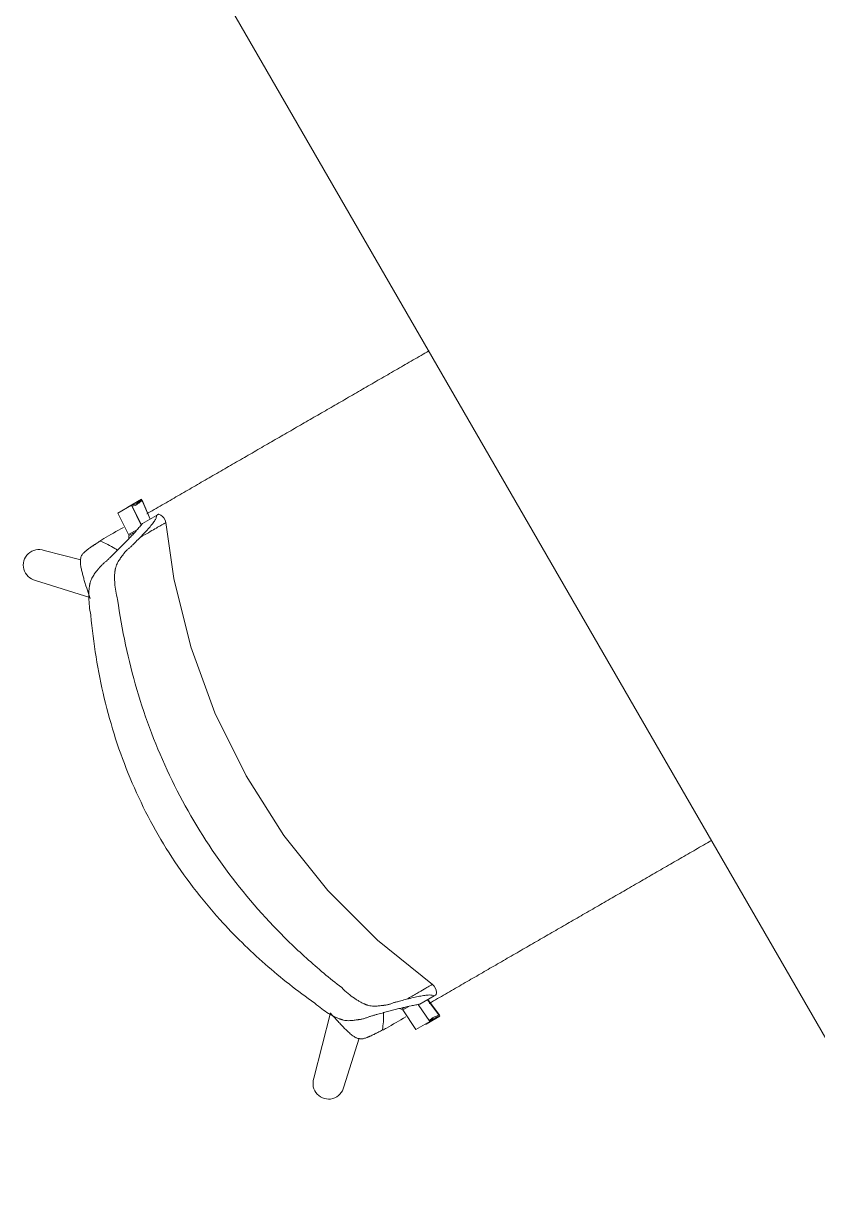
# Model space of a CAD drawing. Header units: millimetres. Extents: x 155927 to 295199, y -4084 to 97293.
# Drawn here: x 174905 to 175572, y 23214 to 24192 of the extents above; entities that cross this region are included whole.
import ezdxf

# ---------------------------------------------------------------- set-up
doc = ezdxf.new("R2010")
doc.units = ezdxf.units.MM
doc.header["$MEASUREMENT"] = 0
doc.layers.add('I-FURN', color=8, linetype='CONTINUOUS', lineweight=9)

msp = doc.modelspace()

# ---------------------------------------------------------------- linework, layer by layer
at = {"layer": 'I-FURN'}
for p, q in [((175076.81, 24209.6), (175651.82, 23213.67)), ((175004.44, 23792.65), (174992.89, 23785.98)), ((175011.62, 23775.86), (175004.44, 23792.65)), ((175011.74, 23775.93), (175004.94, 23791.84)), ((174984.64, 23780.84), (174996.19, 23787.51)), ((174993.41, 23762.92), (174984.64, 23780.84)), ((174996.19, 23787.51), (175004.27, 23770.99)), ((174996.69, 23786.7), (175004.34, 23771.07)), ((175017.14, 23779.05), (175005.33, 23772.23)), ((175018.93, 23780.08), (175020.64, 23779.29)), ((175020.64, 23779.29), (175022.15, 23778.15)), ((175022.15, 23778.15), (175023.16, 23777.03)), ((175023.16, 23777.03), (175024.28, 23775.05)), ((175024.28, 23775.05), (175024.85, 23772.98)), ((175031.66, 23726.18), (175024.85, 23772.98)), ((175001.07, 23767.34), (174993.41, 23762.92)), ((174999.02, 23765.06), (174993.91, 23762.11)), ((174953.46, 23741.87), (174922.68, 23749.64)), ((174915.57, 23724.51), (174961.04, 23710.22)), ((175045.83, 23668.78), (175031.66, 23726.18)), ((175066.13, 23613.24), (175045.83, 23668.78)), ((175092.31, 23560.22), (175066.13, 23613.24)), ((175124.07, 23510.34), (175092.31, 23560.22)), ((175161.02, 23464.19), (175124.07, 23510.34)), ((175202.74, 23422.31), (175161.02, 23464.19)), ((175248.73, 23385.2), (175202.74, 23422.31)), ((175250.25, 23383.67), (175248.73, 23385.2)), ((175251.4, 23381.71), (175250.25, 23383.67)), ((175251.87, 23380.27), (175251.4, 23381.71)), ((175252.1, 23378.4), (175251.87, 23380.27)), ((175250.13, 23375.48), (175238.33, 23368.67)), ((175255.11, 23358.52), (175244.74, 23372.37)), ((175254.61, 23359.33), (175244.81, 23372.41)), ((175251.93, 23376.52), (175252.1, 23378.4)), ((175163.09, 23361.28), (175149.26, 23306.35)), ((175223.35, 23364.65), (175225.96, 23366.16)), ((175223.85, 23363.84), (175228.97, 23366.79)), ((175234.99, 23347.28), (175223.85, 23363.84)), ((175236.82, 23368.39), (175246.53, 23353.95)), ((175246.53, 23353.95), (175234.99, 23347.28)), ((175243.56, 23351.86), (175255.11, 23358.52)), ((175174.39, 23299.25), (175187.22, 23340.12))]:
    msp.add_line(p, q, dxfattribs=at)
for centre, start, end in [((174918.29, 23737.31), 70.39413, 258.01036), ((175161.59, 23301.96), 160.41756, 348.03379)]:
    msp.add_arc(centre, 13.09, start, end, dxfattribs=at)
for centre, start_param, end_param in [((174991.52, 23804.23), 2.884586, 3.464082), ((174992.02, 23803.42), 2.884586, 3.464082), ((175247.14, 23334.88), 5.960696, 6.044337), ((175258.19, 23342.35), 5.960696, 6.540192), ((175258.69, 23341.54), 5.960696, 6.540192)]:
    msp.add_ellipse(centre, major_axis=(-8.7, 15.06), ratio=0.978487, start_param=start_param, end_param=end_param, dxfattribs=at)
for points, knots in [([(175008.9, 23780.39), (175009.29, 23780.62), (175014.08, 23783.39), (175023.44, 23788.78), (175036.79, 23796.49), (175049.83, 23804.02), (175060.65, 23810.27), (175069.37, 23815.3), (175076.01, 23819.14), (175082.66, 23822.98), (175091.4, 23828.02), (175102.21, 23834.26), (175112.97, 23840.48), (175121.62, 23845.47), (175128.19, 23849.26), (175134.74, 23853.05), (175143.36, 23858.03), (175154.05, 23864.2), (175164.77, 23870.38), (175173.44, 23875.39), (175180.05, 23879.2), (175186.67, 23883.03), (175195.42, 23888.08), (175206.31, 23894.37), (175219.4, 23901.92), (175232.69, 23909.6), (175241.53, 23914.7), (175245.92, 23917.23), (175245.96, 23917.26)], [-0.896036, -0.896036, -0.896036, -0.896036, -0.8928571, -0.8571429, -0.8214286, -0.7857143, -0.75, -0.7321429, -0.7142857, -0.6964286, -0.6785714, -0.6428571, -0.6071429, -0.5892857, -0.5714286, -0.5535714, -0.5357143, -0.5, -0.4642857, -0.4464286, -0.4285714, -0.4107143, -0.3928571, -0.3571429, -0.3214286, -0.2857143, -0.25, -0.2496035, -0.2496035, -0.2496035, -0.2496035]), ([(175003.24, 23760.5), (175005.84, 23762), (175010.5, 23764.69), (175016.03, 23767.88), (175020.14, 23770.26), (175022.43, 23771.58), (175023.67, 23772.3), (175024.31, 23772.66), (175024.73, 23772.91), (175024.85, 23772.98), (175024.85, 23772.98)], [0, 0, 0, 0, 0.1111111, 0.2222222, 0.3333333, 0.4444444, 0.5, 0.5555556, 0.6111111, 0.6625707, 0.6625707, 0.6625707, 0.6625707]), ([(174961.86, 23695.33), (174961.36, 23697.96), (174960.6, 23702.98), (174960.19, 23708.64), (174960.17, 23712.79), (174960.3, 23715.73), (174960.53, 23718.02), (174960.75, 23719.54), (174960.89, 23720.38), (174961.01, 23721.01), (174961.13, 23721.62), (174961.32, 23722.4), (174961.7, 23723.72), (174962.35, 23725.43), (174963.28, 23727.27), (174964.31, 23728.93), (174965.39, 23730.43), (174966.49, 23731.84), (174967.38, 23732.95), (174967.99, 23733.72), (174968.32, 23734.16), (174968.57, 23734.49), (174968.82, 23734.81), (174969.14, 23735.23), (174969.72, 23735.93), (174970.55, 23736.83), (174971.55, 23737.8), (174972.89, 23738.98), (174974.21, 23740.06), (174975.52, 23741.17), (174976.48, 23742.07), (174977.43, 23743.01), (174978.69, 23744.24), (174980.84, 23746.37), (174983.81, 23749.33), (174987.1, 23752.6), (174990.2, 23755.71), (174993.17, 23758.72), (174995.89, 23761.55), (174998.31, 23764.18), (174999.72, 23765.79), (175000.37, 23766.55)], [0, 0, 0, 0, 0.035714, 0.071429, 0.089286, 0.107143, 0.125, 0.133929, 0.138393, 0.142857, 0.147321, 0.151786, 0.160714, 0.178571, 0.196429, 0.214286, 0.232143, 0.25, 0.267857, 0.276786, 0.28125, 0.285714, 0.290179, 0.294643, 0.303571, 0.321429, 0.339286, 0.357143, 0.392857, 0.410714, 0.428571, 0.446429, 0.464286, 0.5, 0.571429, 0.642857, 0.714286, 0.785714, 0.857143, 0.928571, 1, 1, 1, 1]), ([(174993.95, 23762.18), (174993.88, 23761.72), (174993.79, 23760.8), (174993.7, 23759.82), (174993.67, 23759.34)], [-0.8810546, -0.8810546, -0.8810546, -0.8810546, -0.6666667, -0.4718724, -0.4718724, -0.4718724, -0.4718724]), ([(174960.12, 23712.7), (174959.39, 23714.97), (174958.21, 23718.63), (174956.89, 23722.97), (174956.17, 23725.41), (174955.65, 23727.23), (174955.19, 23728.9), (174954.78, 23730.46), (174954.38, 23732.06), (174953.98, 23733.83), (174953.61, 23735.67), (174953.32, 23737.45), (174953.17, 23738.88), (174953.11, 23739.98), (174953.11, 23740.78), (174953.15, 23741.58), (174953.27, 23742.67), (174953.58, 23743.96), (174954.15, 23745.33), (174954.89, 23746.48), (174955.74, 23747.47), (174956.74, 23748.43), (174957.67, 23749.22), (174958.37, 23749.77), (174958.78, 23750.09), (174959.1, 23750.33), (174959.41, 23750.56), (174959.83, 23750.87), (174960.55, 23751.4), (174961.56, 23752.11), (174962.57, 23752.8), (174963.41, 23753.37), (174964.07, 23753.82), (174964.76, 23754.28), (174965.68, 23754.89), (174967.3, 23755.96), (174968.69, 23756.87), (174969.6, 23757.46)], [0, 0, 0, 0, 0.125, 0.1875, 0.21875, 0.25, 0.28125, 0.3125, 0.34375, 0.375, 0.40625, 0.4375, 0.46875, 0.484375, 0.5, 0.515625, 0.53125, 0.5625, 0.59375, 0.625, 0.65625, 0.6875, 0.71875, 0.734375, 0.742188, 0.75, 0.757812, 0.765625, 0.78125, 0.8125, 0.84375, 0.859375, 0.875, 0.890625, 0.90625, 0.9375, 1, 1, 1, 1]), ([(174984.38, 23749.82), (174983.64, 23750.34), (174981.07, 23752.09), (174976.28, 23754.76), (174971.92, 23756.63), (174969.6, 23757.46)], [0.93303317, 0.93303317, 0.93303317, 0.93303317, 0.94444444, 0.97222222, 1, 1, 1, 1]), ([(175003.24, 23760.5), (175002.11, 23759.33), (175000.4, 23757.58), (174998.36, 23755.53), (174997.19, 23754.36), (174996.31, 23753.48), (174995.44, 23752.66), (174994.29, 23751.68), (174993.15, 23750.76), (174992.02, 23749.74), (174991.16, 23748.89), (174990.45, 23748.07), (174989.94, 23747.41), (174989.65, 23747.02), (174989.43, 23746.7), (174989.21, 23746.38), (174988.9, 23745.95), (174988.34, 23745.19), (174987.49, 23744.07), (174986.43, 23742.63), (174985.38, 23741.08), (174984.39, 23739.37), (174983.5, 23737.5), (174982.89, 23735.77), (174982.57, 23734.46), (174982.41, 23733.69), (174982.31, 23733.09), (174982.22, 23732.48), (174982.11, 23731.65), (174981.96, 23730.17), (174981.84, 23727.94), (174981.85, 23725.1), (174982.08, 23721.08), (174982.78, 23715.65), (174983.8, 23710.87), (174984.44, 23708.37)], [0, 0, 0, 0, 0.125, 0.1875, 0.21875, 0.25, 0.28125, 0.3125, 0.375, 0.40625, 0.4375, 0.46875, 0.484375, 0.492188, 0.5, 0.507812, 0.515625, 0.53125, 0.5625, 0.59375, 0.625, 0.65625, 0.6875, 0.71875, 0.734375, 0.742188, 0.75, 0.757812, 0.765625, 0.78125, 0.8125, 0.84375, 0.875, 0.9375, 1, 1, 1, 1]), ([(174984.44, 23708.37), (174986.19, 23695.6), (174990.64, 23670.26), (175003.26, 23620.3), (175026.15, 23559.95), (175064.89, 23492.85), (175105.71, 23442.85), (175142.67, 23406.93), (175162.39, 23390.41), (175172.58, 23382.5)], [-1, -1, -1, -1, -0.9, -0.8, -0.6, -0.4, -0.2, -0.1, 0, 0, 0, 0]), ([(175149.99, 23369.47), (175135.49, 23379.64), (175107.66, 23401.51), (175065.53, 23442.91), (175025.91, 23494.54), (174993.16, 23557.57), (174975.08, 23613.88), (174965.83, 23660.18), (174962.9, 23683.56), (174961.86, 23695.33)], [-1, -1, -1, -1, -0.863636, -0.727273, -0.545455, -0.363636, -0.181818, -0.090909, 0, 0, 0, 0]), ([(175483.27, 23506.18), (175483.17, 23506.12), (175480.92, 23504.82), (175476.49, 23502.27), (175469.9, 23498.46), (175463.29, 23494.64), (175454.56, 23489.61), (175443.75, 23483.36), (175432.97, 23477.14), (175424.28, 23472.12), (175417.67, 23468.31), (175411.05, 23464.48), (175402.32, 23459.44), (175391.49, 23453.19), (175378.53, 23445.71), (175365.39, 23438.12), (175352.28, 23430.55), (175339.39, 23423.11), (175328.61, 23416.89), (175319.92, 23411.87), (175313.32, 23408.06), (175306.76, 23404.27), (175298.18, 23399.32), (175287.58, 23393.2), (175276.88, 23387.02), (175268.12, 23381.96), (175261.43, 23378.1), (175254.67, 23374.2), (175249.61, 23371.28), (175246.77, 23369.64), (175246.17, 23369.29)], [-0.7508218, -0.7508218, -0.7508218, -0.7508218, -0.75, -0.7321429, -0.7142857, -0.6964286, -0.6785714, -0.6428571, -0.6071429, -0.5892857, -0.5714286, -0.5535714, -0.5357143, -0.5, -0.4642857, -0.4285714, -0.3928571, -0.3571429, -0.3214286, -0.3035714, -0.2857143, -0.2678571, -0.25, -0.2142857, -0.1785714, -0.1607143, -0.1428571, -0.125, -0.1071429, -0.1022726, -0.1022726, -0.1022726, -0.1022726]), ([(175172.58, 23382.5), (175174.43, 23380.7), (175178.06, 23377.43), (175182.41, 23374.1), (175185.77, 23371.9), (175188.22, 23370.47), (175190.21, 23369.46), (175191.58, 23368.85), (175192.35, 23368.53), (175192.92, 23368.3), (175193.49, 23368.09), (175194.24, 23367.84), (175195.53, 23367.47), (175197.33, 23367.13), (175199.4, 23366.96), (175201.38, 23366.97), (175203.25, 23367.1), (175205.02, 23367.3), (175206.42, 23367.47), (175207.36, 23367.57), (175207.88, 23367.63), (175208.27, 23367.66), (175208.65, 23367.69), (175209.14, 23367.74), (175209.96, 23367.86), (175211.03, 23368.07), (175212.2, 23368.38), (175213.64, 23368.85), (175215.01, 23369.38), (175216.43, 23369.89), (175217.58, 23370.23), (175218.79, 23370.55), (175220.38, 23370.98), (175223.17, 23371.72), (175225.55, 23372.33), (175227.13, 23372.72)], [0, 0, 0, 0, 0.0625, 0.125, 0.15625, 0.1875, 0.21875, 0.234375, 0.242188, 0.25, 0.257812, 0.265625, 0.28125, 0.3125, 0.34375, 0.375, 0.40625, 0.4375, 0.46875, 0.484375, 0.492188, 0.5, 0.507812, 0.515625, 0.53125, 0.5625, 0.59375, 0.625, 0.6875, 0.71875, 0.75, 0.78125, 0.8125, 0.875, 1, 1, 1, 1]), ([(175248.73, 23385.2), (175248.73, 23385.2), (175248.61, 23385.13), (175248.16, 23384.87), (175247.38, 23384.42), (175245.65, 23383.42), (175242.27, 23381.47), (175236.03, 23377.86), (175230.38, 23374.6), (175227.13, 23372.72)], [0.3374293, 0.3374293, 0.3374293, 0.3374293, 0.3888889, 0.4444444, 0.5138889, 0.5833333, 0.7222222, 0.8611111, 1, 1, 1, 1]), ([(175230.93, 23367.21), (175228.96, 23366.85), (175225.63, 23366.15), (175220.55, 23364.89), (175216.46, 23363.82), (175212.21, 23362.7), (175207.73, 23361.48), (175203.69, 23360.39), (175200.35, 23359.47), (175198.21, 23358.89), (175196.53, 23358.38), (175194.91, 23357.8), (175193.31, 23357.19), (175191.62, 23356.63), (175190.28, 23356.25), (175189.08, 23355.98), (175188.19, 23355.83), (175187.67, 23355.75), (175187.26, 23355.7), (175186.85, 23355.66), (175186.3, 23355.58), (175185.34, 23355.44), (175183.92, 23355.22), (175182.16, 23354.97), (175180.31, 23354.79), (175178.37, 23354.73), (175176.31, 23354.85), (175174.5, 23355.14), (175173.17, 23355.47), (175172.4, 23355.7), (175171.81, 23355.89), (175171.21, 23356.1), (175170.4, 23356.4), (175168.98, 23356.97), (175166.88, 23357.92), (175164.27, 23359.27), (175160.68, 23361.37), (175155.99, 23364.55), (175152.02, 23367.72), (175149.99, 23369.47)], [0, 0, 0, 0, 0.142857, 0.214286, 0.285714, 0.357143, 0.428571, 0.5, 0.535714, 0.571429, 0.589286, 0.607143, 0.642857, 0.660714, 0.678571, 0.696429, 0.705357, 0.709821, 0.714286, 0.71875, 0.723214, 0.732143, 0.75, 0.767857, 0.785714, 0.803571, 0.821429, 0.839286, 0.848214, 0.852679, 0.857143, 0.861607, 0.866071, 0.875, 0.892857, 0.910714, 0.928571, 0.964286, 1, 1, 1, 1]), ([(175206.72, 23346.75), (175205.76, 23346.26), (175204.27, 23345.51), (175202.53, 23344.64), (175201.54, 23344.15), (175200.8, 23343.79), (175200.08, 23343.44), (175199.17, 23343), (175198.07, 23342.47), (175196.95, 23341.95), (175196.13, 23341.59), (175195.65, 23341.38), (175195.29, 23341.23), (175194.93, 23341.07), (175194.45, 23340.88), (175193.62, 23340.55), (175192.47, 23340.14), (175191.14, 23339.75), (175189.86, 23339.51), (175188.49, 23339.44), (175187.02, 23339.64), (175185.75, 23340.01), (175184.74, 23340.45), (175184.03, 23340.82), (175183.34, 23341.22), (175182.41, 23341.82), (175181.25, 23342.67), (175179.85, 23343.8), (175178.44, 23345.05), (175177.12, 23346.28), (175175.93, 23347.43), (175174.78, 23348.56), (175173.57, 23349.79), (175172.25, 23351.15), (175170.5, 23352.99), (175167.4, 23356.31), (175164.81, 23359.16), (175163.22, 23360.93)], [0, 0, 0, 0, 0.0625, 0.09375, 0.109375, 0.125, 0.140625, 0.15625, 0.1875, 0.21875, 0.234375, 0.242188, 0.25, 0.257812, 0.265625, 0.28125, 0.3125, 0.34375, 0.375, 0.40625, 0.4375, 0.46875, 0.484375, 0.5, 0.515625, 0.53125, 0.5625, 0.59375, 0.625, 0.65625, 0.6875, 0.71875, 0.75, 0.78125, 0.8125, 0.875, 1, 1, 1, 1]), ([(175206.72, 23346.75), (175207.16, 23349.17), (175207.72, 23353.89), (175207.8, 23358.86), (175207.65, 23361.48), (175207.62, 23361.88)], [0, 0, 0, 0, 0.02777778, 0.05555556, 0.06066679, 0.06066679, 0.06066679, 0.06066679]), ([(175221.33, 23365.02), (175221.76, 23364.81), (175222.65, 23364.38), (175223.46, 23364.04), (175223.88, 23363.87)], [-0.5281276, -0.5281276, -0.5281276, -0.5281276, -0.3333333, -0.1258677, -0.1258677, -0.1258677, -0.1258677])]:
    msp.add_open_spline(points, degree=3, knots=knots, dxfattribs=at)
for points in [[(175000.37, 23766.55), (175001.3, 23767.56), (175003.03, 23769.52), (175004.58, 23771.35), (175005.33, 23772.23)], [(175017.14, 23779.05), (175017.19, 23778.58), (175017.03, 23777.43), (175015.93, 23775.07), (175013.85, 23772.17), (175010.96, 23768.74), (175007.49, 23764.83), (175004.73, 23761.98), (175003.24, 23760.5)], [(175018.27, 23779.7), (175018.59, 23779.89), (175018.99, 23780.12), (175018.91, 23780.07), (175018.33, 23779.74), (175017.62, 23779.33), (175017.14, 23779.05)], [(174972.83, 23759.57), (174978.12, 23762.62), (174983.57, 23765.77), (174989.21, 23769.02)], [(174969.6, 23757.46), (174970.13, 23757.81), (174971.21, 23758.52), (174972.29, 23759.22), (174972.83, 23759.57)], [(174961.33, 23709.24), (174960.93, 23710.39), (174960.53, 23711.54), (174960.12, 23712.7)], [(174960.12, 23712.7), (174960.53, 23711.53), (174960.94, 23710.35), (174961.35, 23709.18)], [(175227.13, 23372.72), (175229.15, 23373.27), (175233, 23374.24), (175238.12, 23375.29), (175242.53, 23376.07), (175246.09, 23376.42), (175248.68, 23376.19), (175249.76, 23375.76), (175250.13, 23375.48)], [(175250.13, 23375.48), (175250.62, 23375.76), (175251.33, 23376.17), (175251.9, 23376.5), (175251.99, 23376.56), (175251.58, 23376.32), (175251.25, 23376.13)], [(175238.33, 23368.67), (175237.19, 23368.46), (175234.84, 23368.03), (175232.27, 23367.51), (175230.93, 23367.21)], [(175226.59, 23357.98), (175220.95, 23354.73), (175215.48, 23351.57), (175210.16, 23348.5)], [(175210.16, 23348.5), (175209.59, 23348.21), (175208.44, 23347.62), (175207.29, 23347.04), (175206.72, 23346.75)]]:
    msp.add_open_spline(points, degree=3, dxfattribs=at)

doc.saveas('drawing.dxf')
